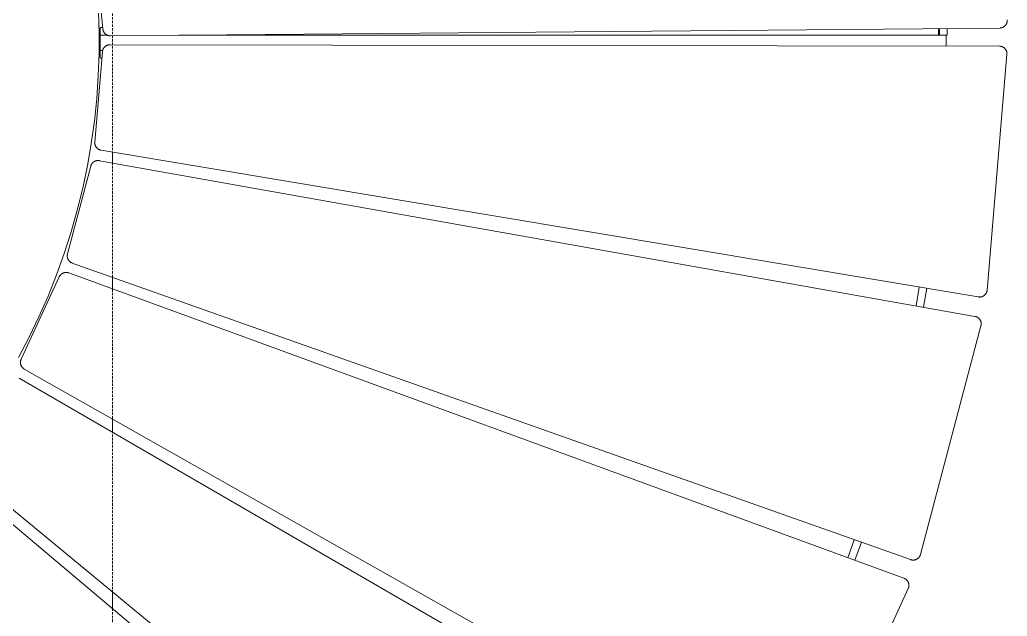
# Model space of a CAD drawing. Header units: millimetres. Extents: x -263 to 4879, y -277 to 2995.
# Drawn here: x 1054 to 1573, y 243 to 556 of the extents above; entities that cross this region are included whole.
import ezdxf

# ---------------------------------------------------------------- set-up
doc = ezdxf.new("R2010")
doc.units = ezdxf.units.MM
doc.linetypes.add('HIDDEN', pattern=[1.905, 1.27, -0.635])
doc.layers.add('ZANO_R', color=7, linetype='Continuous', lineweight=0)
doc.layers.add('ZANO_R_przerywana', color=7, linetype='HIDDEN', lineweight=0)

msp = doc.modelspace()

# ---------------------------------------------------------------- linework, layer by layer
at = {"layer": 'ZANO_R'}
for p, q in [((1093.69, 599.08), (1098.01, 551.65)), ((1095.72, 560.85), (1096.1, 549.2)), ((1572.32, 554.45), (1572.38, 554.57)), ((1572.38, 554.57), (1572.43, 554.7)), ((1572.43, 554.7), (1572.47, 554.83)), ((1572.47, 554.83), (1572.51, 554.96)), ((1572.51, 554.96), (1572.55, 555.09)), ((1572.55, 555.09), (1572.58, 555.22)), ((1572.58, 555.22), (1572.61, 555.36)), ((1572.61, 555.36), (1572.63, 555.49)), ((1572.63, 555.49), (1572.65, 555.63)), ((1572.65, 555.63), (1572.66, 555.76)), ((1572.67, 556.31), (1572.66, 556.45)), ((1572.66, 555.76), (1572.67, 555.9)), ((1572.67, 556.17), (1572.67, 556.31)), ((1572.67, 556.04), (1572.67, 556.17)), ((1572.67, 555.9), (1572.67, 556.04)), ((1096.67, 552.32), (1096.67, 548.32)), ((1096.67, 552.32), (1097.95, 552.32)), ((1098.03, 551.51), (1098.01, 551.65)), ((1098.05, 551.37), (1098.03, 551.51)), ((1098.07, 551.24), (1098.05, 551.37)), ((1098.1, 551.1), (1098.07, 551.24)), ((1098.14, 550.97), (1098.1, 551.1)), ((1098.17, 550.83), (1098.14, 550.97)), ((1098.22, 550.7), (1098.17, 550.83)), ((1098.26, 550.57), (1098.22, 550.7)), ((1098.32, 550.44), (1098.26, 550.57)), ((1098.37, 550.32), (1098.32, 550.44)), ((1098.43, 550.19), (1098.37, 550.32)), ((1098.5, 550.07), (1098.43, 550.19)), ((1098.57, 549.95), (1098.5, 550.07)), ((1098.64, 549.83), (1098.57, 549.95)), ((1098.72, 549.72), (1098.64, 549.83)), ((1098.8, 549.61), (1098.72, 549.72)), ((1098.89, 549.5), (1098.8, 549.61)), ((1098.97, 549.39), (1098.89, 549.5)), ((1099.07, 549.29), (1098.97, 549.39)), ((1102.03, 548.01), (1568.71, 552.08)), ((1536.67, 548.32), (1536.67, 551.8)), ((1537.13, 548.32), (1537.1, 551.81)), ((1541.13, 548.32), (1541.1, 551.84)), ((1568.71, 552.08), (1568.82, 552.09)), ((1568.82, 552.09), (1568.93, 552.09)), ((1568.93, 552.09), (1569.04, 552.1)), ((1569.04, 552.1), (1569.17, 552.11)), ((1569.17, 552.11), (1569.31, 552.13)), ((1569.31, 552.13), (1569.44, 552.16)), ((1569.44, 552.16), (1569.58, 552.19)), ((1569.58, 552.19), (1569.71, 552.22)), ((1569.71, 552.22), (1569.84, 552.26)), ((1569.84, 552.26), (1569.97, 552.3)), ((1569.97, 552.3), (1570.1, 552.35)), ((1570.1, 552.35), (1570.23, 552.4)), ((1570.23, 552.4), (1570.35, 552.45)), ((1570.35, 552.45), (1570.47, 552.51)), ((1570.47, 552.51), (1570.59, 552.57)), ((1570.59, 552.57), (1570.71, 552.64)), ((1570.71, 552.64), (1570.83, 552.71)), ((1570.83, 552.71), (1570.94, 552.79)), ((1570.94, 552.79), (1571.05, 552.87)), ((1571.05, 552.87), (1571.16, 552.95)), ((1571.16, 552.95), (1571.27, 553.04)), ((1571.27, 553.04), (1571.37, 553.13)), ((1571.37, 553.13), (1571.47, 553.22)), ((1571.47, 553.22), (1571.57, 553.32)), ((1571.57, 553.32), (1571.66, 553.42)), ((1571.66, 553.42), (1571.75, 553.52)), ((1571.75, 553.52), (1571.83, 553.63)), ((1571.83, 553.63), (1571.92, 553.74)), ((1571.92, 553.74), (1571.99, 553.85)), ((1571.99, 553.85), (1572.07, 553.97)), ((1572.07, 553.97), (1572.14, 554.08)), ((1572.14, 554.08), (1572.2, 554.2)), ((1572.2, 554.2), (1572.27, 554.32)), ((1572.27, 554.32), (1572.32, 554.45)), ((1096.13, 544.06), (1096.1, 549.2)), ((1096.1, 548.97), (1096.14, 546.8)), ((1096.11, 548.61), (1096.12, 547.74)), ((1096.11, 548.32), (1096.67, 548.32)), ((1096.14, 546.8), (1096.14, 544.32)), ((1096.14, 546.8), (1096.14, 543.83)), ((1096.14, 544.3), (1096.14, 544)), ((1096.67, 540.32), (1096.67, 548.32)), ((1096.67, 548.32), (1100.44, 548.32)), ((1099.16, 549.19), (1099.07, 549.29)), ((1099.26, 549.09), (1099.16, 549.19)), ((1099.36, 549), (1099.26, 549.09)), ((1099.47, 548.91), (1099.36, 549)), ((1099.58, 548.82), (1099.47, 548.91)), ((1099.69, 548.74), (1099.58, 548.82)), ((1099.81, 548.66), (1099.69, 548.74)), ((1099.92, 548.59), (1099.81, 548.66)), ((1100.04, 548.52), (1099.92, 548.59)), ((1100.16, 548.46), (1100.04, 548.52)), ((1100.29, 548.39), (1100.16, 548.46)), ((1100.41, 548.34), (1100.29, 548.39)), ((1100.54, 548.28), (1100.41, 548.34)), ((1100.67, 548.24), (1100.54, 548.28)), ((1100.8, 548.19), (1100.67, 548.24)), ((1100.94, 548.15), (1100.8, 548.19)), ((1101.07, 548.12), (1100.94, 548.15)), ((1101.21, 548.09), (1101.07, 548.12)), ((1101.34, 548.06), (1101.21, 548.09)), ((1101.48, 548.04), (1101.34, 548.06)), ((1101.62, 548.03), (1101.48, 548.04)), ((1101.76, 548.02), (1101.62, 548.03)), ((1101.89, 548.01), (1101.76, 548.02)), ((1102.03, 548.01), (1101.89, 548.01)), ((1137.98, 548.32), (1537.13, 548.32)), ((1541.13, 548.32), (1537.13, 548.32)), ((1540.67, 542.61), (1540.67, 548.32)), ((1097.83, 539.64), (1093.85, 492.18)), ((1096.09, 538.92), (1096.13, 544.06)), ((1096.14, 541.32), (1096.09, 539.19)), ((1096.09, 539.21), (1096.09, 539.09)), ((1096.11, 540.47), (1096.1, 539.56)), ((1096.61, 540.32), (1096.11, 540.32)), ((1096.13, 543.96), (1096.13, 544.03)), ((1096.14, 543.88), (1096.13, 543.96)), ((1096.14, 543.8), (1096.14, 543.88)), ((1096.14, 543.8), (1096.14, 541.32)), ((1096.61, 540.32), (1096.61, 536.32)), ((1096.61, 540.32), (1096.62, 540.32)), ((1097.95, 540.32), (1096.62, 540.32)), ((1097.84, 539.78), (1097.83, 539.64)), ((1097.86, 539.92), (1097.84, 539.78)), ((1097.88, 540.05), (1097.86, 539.92)), ((1097.91, 540.19), (1097.88, 540.05)), ((1097.95, 540.32), (1097.91, 540.19)), ((1097.98, 540.46), (1097.95, 540.32)), ((1098.03, 540.59), (1097.98, 540.46)), ((1098.07, 540.72), (1098.03, 540.59)), ((1098.12, 540.85), (1098.07, 540.72)), ((1098.18, 540.97), (1098.12, 540.85)), ((1098.24, 541.1), (1098.18, 540.97)), ((1098.3, 541.22), (1098.24, 541.1)), ((1098.37, 541.34), (1098.3, 541.22)), ((1098.44, 541.46), (1098.37, 541.34)), ((1098.52, 541.57), (1098.44, 541.46)), ((1098.6, 541.69), (1098.52, 541.57)), ((1098.69, 541.8), (1098.6, 541.69)), ((1098.77, 541.9), (1098.69, 541.8)), ((1098.86, 542.01), (1098.77, 541.9)), ((1098.96, 542.11), (1098.86, 542.01)), ((1099.06, 542.21), (1098.96, 542.11)), ((1099.16, 542.3), (1099.06, 542.21)), ((1099.27, 542.39), (1099.16, 542.3)), ((1099.37, 542.48), (1099.27, 542.39)), ((1099.49, 542.56), (1099.37, 542.48)), ((1099.6, 542.64), (1099.49, 542.56)), ((1099.72, 542.71), (1099.6, 542.64)), ((1099.84, 542.78), (1099.72, 542.71)), ((1099.96, 542.85), (1099.84, 542.78)), ((1100.08, 542.91), (1099.96, 542.85)), ((1100.21, 542.97), (1100.08, 542.91)), ((1100.33, 543.02), (1100.21, 542.97)), ((1100.46, 543.07), (1100.33, 543.02)), ((1100.59, 543.12), (1100.46, 543.07)), ((1100.73, 543.16), (1100.59, 543.12)), ((1100.86, 543.19), (1100.73, 543.16)), ((1101, 543.22), (1100.86, 543.19)), ((1101.13, 543.25), (1101, 543.22)), ((1101.27, 543.27), (1101.13, 543.25)), ((1101.41, 543.29), (1101.27, 543.27)), ((1101.54, 543.3), (1101.41, 543.29)), ((1101.68, 543.3), (1101.54, 543.3)), ((1101.82, 543.31), (1101.68, 543.3)), ((1568.52, 542.57), (1101.82, 543.31)), ((1568.62, 542.57), (1568.52, 542.57)), ((1568.73, 542.56), (1568.62, 542.57)), ((1568.84, 542.56), (1568.73, 542.56)), ((1568.84, 542.56), (1568.98, 542.54)), ((1568.98, 542.54), (1569.11, 542.52)), ((1569.11, 542.52), (1569.25, 542.5)), ((1569.25, 542.5), (1569.38, 542.47)), ((1569.38, 542.47), (1569.52, 542.44)), ((1569.52, 542.44), (1569.65, 542.4)), ((1569.65, 542.4), (1569.78, 542.36)), ((1569.78, 542.36), (1569.91, 542.32)), ((1569.91, 542.32), (1570.03, 542.27)), ((1570.03, 542.27), (1570.16, 542.21)), ((1570.16, 542.21), (1570.28, 542.16)), ((1570.28, 542.16), (1570.4, 542.09)), ((1570.4, 542.09), (1570.52, 542.03)), ((1570.52, 542.03), (1570.64, 541.95)), ((1570.64, 541.95), (1570.75, 541.88)), ((1570.75, 541.88), (1570.87, 541.8)), ((1570.87, 541.8), (1570.97, 541.72)), ((1570.97, 541.72), (1571.08, 541.63)), ((1571.08, 541.63), (1571.18, 541.54)), ((1571.18, 541.54), (1571.28, 541.45)), ((1571.28, 541.45), (1571.38, 541.35)), ((1571.38, 541.35), (1571.47, 541.25)), ((1571.47, 541.25), (1571.56, 541.15)), ((1571.56, 541.15), (1571.65, 541.05)), ((1571.65, 541.05), (1571.73, 540.94)), ((1571.73, 540.94), (1571.81, 540.83)), ((1571.81, 540.83), (1571.89, 540.71)), ((1571.89, 540.71), (1571.96, 540.6)), ((1571.96, 540.6), (1572.03, 540.48)), ((1572.03, 540.48), (1572.09, 540.35)), ((1572.09, 540.35), (1572.15, 540.23)), ((1572.15, 540.23), (1572.2, 540.11)), ((1572.2, 540.11), (1572.25, 539.98)), ((1572.25, 539.98), (1572.3, 539.85)), ((1572.3, 539.85), (1572.34, 539.72)), ((1572.34, 539.72), (1572.38, 539.59)), ((1572.38, 539.59), (1572.41, 539.46)), ((1572.41, 539.46), (1572.44, 539.32)), ((1572.44, 539.32), (1572.46, 539.19)), ((1572.46, 539.19), (1572.48, 539.05)), ((1572.48, 539.05), (1572.49, 538.92)), ((1096.09, 538.92), (1095.68, 527.01)), ((1097.55, 536.32), (1096.61, 536.32)), ((1562.11, 414.48), (1572.49, 538.24)), ((1572.49, 538.92), (1572.5, 538.78)), ((1572.5, 538.37), (1572.49, 538.24)), ((1572.5, 538.78), (1572.51, 538.64)), ((1572.51, 538.51), (1572.5, 538.37)), ((1572.51, 538.64), (1572.51, 538.51)), ((1095.68, 527.01), (1094.86, 515.12)), ((1094.86, 515.12), (1093.63, 503.26)), ((1093.63, 503.26), (1091.99, 491.45)), ((1091.99, 491.45), (1089.94, 479.7)), ((1093.83, 491.9), (1093.84, 492.04)), ((1093.83, 491.76), (1093.83, 491.9)), ((1093.84, 491.62), (1093.83, 491.76)), ((1093.84, 492.04), (1093.85, 492.18)), ((1093.85, 491.48), (1093.84, 491.62)), ((1093.86, 491.35), (1093.85, 491.48)), ((1093.88, 491.21), (1093.86, 491.35)), ((1093.91, 491.07), (1093.88, 491.21)), ((1093.94, 490.94), (1093.91, 491.07)), ((1093.97, 490.8), (1093.94, 490.94)), ((1094.01, 490.67), (1093.97, 490.8)), ((1094.05, 490.54), (1094.01, 490.67)), ((1094.1, 490.41), (1094.05, 490.54)), ((1094.15, 490.28), (1094.1, 490.41)), ((1094.21, 490.15), (1094.15, 490.28)), ((1094.27, 490.03), (1094.21, 490.15)), ((1094.33, 489.91), (1094.27, 490.03)), ((1094.4, 489.79), (1094.33, 489.91)), ((1094.47, 489.67), (1094.4, 489.79)), ((1094.55, 489.55), (1094.47, 489.67)), ((1094.63, 489.44), (1094.55, 489.55)), ((1094.72, 489.33), (1094.63, 489.44)), ((1094.81, 489.23), (1094.72, 489.33)), ((1094.9, 489.12), (1094.81, 489.23)), ((1094.99, 489.02), (1094.9, 489.12)), ((1095.09, 488.93), (1094.99, 489.02)), ((1095.2, 488.83), (1095.09, 488.93)), ((1095.3, 488.74), (1095.2, 488.83)), ((1095.41, 488.66), (1095.3, 488.74)), ((1095.52, 488.58), (1095.41, 488.66)), ((1095.64, 488.5), (1095.52, 488.58)), ((1095.75, 488.42), (1095.64, 488.5)), ((1095.87, 488.35), (1095.75, 488.42)), ((1096, 488.29), (1095.87, 488.35)), ((1096.12, 488.23), (1096, 488.29)), ((1096.25, 488.17), (1096.12, 488.23)), ((1096.37, 488.12), (1096.25, 488.17)), ((1096.5, 488.07), (1096.37, 488.12)), ((1096.63, 488.03), (1096.5, 488.07)), ((1096.77, 487.99), (1096.63, 488.03)), ((1096.9, 487.95), (1096.77, 487.99)), ((1097.04, 487.92), (1096.9, 487.95)), ((1097.17, 487.9), (1097.04, 487.92)), ((1097.17, 487.9), (1557.47, 410.87)), ((1093.55, 481.97), (1093.44, 481.9)), ((1093.68, 482.04), (1093.55, 481.97)), ((1093.8, 482.1), (1093.68, 482.04)), ((1093.93, 482.16), (1093.8, 482.1)), ((1094.05, 482.21), (1093.93, 482.16)), ((1094.18, 482.26), (1094.05, 482.21)), ((1094.31, 482.31), (1094.18, 482.26)), ((1094.45, 482.35), (1094.31, 482.31)), ((1094.58, 482.38), (1094.45, 482.35)), ((1094.72, 482.41), (1094.58, 482.38)), ((1094.85, 482.44), (1094.72, 482.41)), ((1094.99, 482.46), (1094.85, 482.44)), ((1095.13, 482.48), (1094.99, 482.46)), ((1095.26, 482.49), (1095.13, 482.48)), ((1095.4, 482.49), (1095.26, 482.49)), ((1095.54, 482.5), (1095.4, 482.49)), ((1095.68, 482.49), (1095.54, 482.5)), ((1095.82, 482.49), (1095.68, 482.49)), ((1095.96, 482.47), (1095.82, 482.49)), ((1096.09, 482.46), (1095.96, 482.47)), ((1096.23, 482.43), (1096.09, 482.46)), ((1555.71, 400.67), (1096.23, 482.43)), ((1103.13, 481.21), (1103.13, 486.9)), ((1091.66, 479.52), (1079.5, 433.47)), ((1089.94, 479.7), (1087.49, 468.04)), ((1091.7, 479.65), (1091.66, 479.52)), ((1091.74, 479.78), (1091.7, 479.65)), ((1091.79, 479.91), (1091.74, 479.78)), ((1091.84, 480.04), (1091.79, 479.91)), ((1091.9, 480.17), (1091.84, 480.04)), ((1091.96, 480.29), (1091.9, 480.17)), ((1092.02, 480.42), (1091.96, 480.29)), ((1092.09, 480.54), (1092.02, 480.42)), ((1092.16, 480.65), (1092.09, 480.54)), ((1092.24, 480.77), (1092.16, 480.65)), ((1092.32, 480.88), (1092.24, 480.77)), ((1092.4, 480.99), (1092.32, 480.88)), ((1092.49, 481.1), (1092.4, 480.99)), ((1092.58, 481.2), (1092.49, 481.1)), ((1092.68, 481.3), (1092.58, 481.2)), ((1092.78, 481.4), (1092.68, 481.3)), ((1092.88, 481.49), (1092.78, 481.4)), ((1092.98, 481.58), (1092.88, 481.49)), ((1093.09, 481.67), (1092.98, 481.58)), ((1093.2, 481.75), (1093.09, 481.67)), ((1093.32, 481.83), (1093.2, 481.75)), ((1093.44, 481.9), (1093.32, 481.83)), ((1087.49, 468.04), (1084.63, 456.46)), ((1084.63, 456.46), (1081.38, 444.99)), ((1081.38, 444.99), (1077.73, 433.64)), ((1077.73, 433.64), (1073.7, 422.42)), ((1079.37, 432.65), (1079.38, 432.78)), ((1079.37, 432.51), (1079.37, 432.65)), ((1079.37, 432.37), (1079.37, 432.51)), ((1079.37, 432.23), (1079.37, 432.37)), ((1079.38, 432.09), (1079.37, 432.23)), ((1079.38, 432.78), (1079.39, 432.92)), ((1079.4, 431.95), (1079.38, 432.09)), ((1079.39, 432.92), (1079.41, 433.06)), ((1079.41, 431.82), (1079.4, 431.95)), ((1079.41, 433.06), (1079.44, 433.2)), ((1079.44, 431.68), (1079.41, 431.82)), ((1079.44, 433.2), (1079.47, 433.33)), ((1079.47, 431.55), (1079.44, 431.68)), ((1079.47, 433.33), (1079.5, 433.47)), ((1079.5, 431.41), (1079.47, 431.55)), ((1079.54, 431.28), (1079.5, 431.41)), ((1079.58, 431.15), (1079.54, 431.28)), ((1079.63, 431.02), (1079.58, 431.15)), ((1079.68, 430.89), (1079.63, 431.02)), ((1079.74, 430.76), (1079.68, 430.89)), ((1079.8, 430.64), (1079.74, 430.76)), ((1079.86, 430.51), (1079.8, 430.64)), ((1079.93, 430.39), (1079.86, 430.51)), ((1080, 430.28), (1079.93, 430.39)), ((1080.08, 430.16), (1080, 430.28)), ((1080.16, 430.05), (1080.08, 430.16)), ((1080.25, 429.94), (1080.16, 430.05)), ((1080.34, 429.83), (1080.25, 429.94)), ((1080.43, 429.73), (1080.34, 429.83)), ((1080.52, 429.63), (1080.43, 429.73)), ((1080.62, 429.53), (1080.52, 429.63)), ((1080.72, 429.44), (1080.62, 429.53)), ((1080.83, 429.35), (1080.72, 429.44)), ((1080.94, 429.26), (1080.83, 429.35)), ((1081.05, 429.18), (1080.94, 429.26)), ((1081.16, 429.1), (1081.05, 429.18)), ((1081.28, 429.03), (1081.16, 429.1)), ((1081.4, 428.96), (1081.28, 429.03)), ((1081.52, 428.89), (1081.4, 428.96)), ((1081.65, 428.83), (1081.52, 428.89)), ((1081.77, 428.78), (1081.65, 428.83)), ((1081.9, 428.72), (1081.77, 428.78)), ((1082.03, 428.67), (1081.9, 428.72)), ((1082.03, 428.67), (1521.96, 272.89)), ((1075.15, 421.38), (1055.17, 378.14)), ((1073.7, 422.42), (1069.27, 411.35)), ((1075.21, 421.5), (1075.15, 421.38)), ((1075.27, 421.63), (1075.21, 421.5)), ((1075.34, 421.75), (1075.27, 421.63)), ((1075.41, 421.86), (1075.34, 421.75)), ((1075.49, 421.98), (1075.41, 421.86)), ((1075.57, 422.09), (1075.49, 421.98)), ((1075.66, 422.2), (1075.57, 422.09)), ((1075.75, 422.31), (1075.66, 422.2)), ((1075.84, 422.41), (1075.75, 422.31)), ((1075.93, 422.51), (1075.84, 422.41)), ((1076.03, 422.61), (1075.93, 422.51)), ((1076.13, 422.7), (1076.03, 422.61)), ((1076.24, 422.79), (1076.13, 422.7)), ((1076.35, 422.88), (1076.24, 422.79)), ((1076.46, 422.96), (1076.35, 422.88)), ((1076.57, 423.04), (1076.46, 422.96)), ((1076.69, 423.11), (1076.57, 423.04)), ((1076.81, 423.18), (1076.69, 423.11)), ((1076.93, 423.25), (1076.81, 423.18)), ((1077.06, 423.31), (1076.93, 423.25)), ((1077.18, 423.37), (1077.06, 423.31)), ((1077.31, 423.42), (1077.18, 423.37)), ((1077.44, 423.47), (1077.31, 423.42)), ((1077.57, 423.51), (1077.44, 423.47)), ((1077.7, 423.55), (1077.57, 423.51)), ((1077.84, 423.59), (1077.7, 423.55)), ((1077.97, 423.62), (1077.84, 423.59)), ((1078.11, 423.64), (1077.97, 423.62)), ((1078.24, 423.67), (1078.11, 423.64)), ((1078.38, 423.68), (1078.24, 423.67)), ((1078.52, 423.69), (1078.38, 423.68)), ((1078.66, 423.7), (1078.52, 423.69)), ((1078.8, 423.7), (1078.66, 423.7)), ((1078.94, 423.7), (1078.8, 423.7)), ((1079.07, 423.69), (1078.94, 423.7)), ((1079.21, 423.68), (1079.07, 423.69)), ((1079.35, 423.66), (1079.21, 423.68)), ((1079.49, 423.64), (1079.35, 423.66)), ((1079.62, 423.61), (1079.49, 423.64)), ((1079.76, 423.58), (1079.62, 423.61)), ((1079.89, 423.54), (1079.76, 423.58)), ((1080.02, 423.5), (1079.89, 423.54)), ((1080.15, 423.46), (1080.02, 423.5)), ((1518.45, 263.15), (1080.15, 423.46)), ((1103.13, 415.05), (1103.13, 421.2)), ((1526.52, 416.05), (1524.81, 406.17)), ((1530.46, 415.39), (1528.75, 405.46)), ((1069.27, 411.35), (1064.47, 400.44)), ((1557.47, 410.87), (1557.58, 410.85)), ((1557.58, 410.85), (1557.68, 410.84)), ((1557.68, 410.84), (1557.79, 410.83)), ((1557.79, 410.83), (1557.93, 410.82)), ((1557.93, 410.82), (1558.07, 410.82)), ((1558.07, 410.82), (1558.2, 410.82)), ((1558.2, 410.82), (1558.34, 410.82)), ((1558.34, 410.82), (1558.48, 410.83)), ((1558.48, 410.83), (1558.61, 410.84)), ((1558.61, 410.84), (1558.75, 410.86)), ((1558.75, 410.86), (1558.88, 410.89)), ((1558.88, 410.89), (1559.01, 410.91)), ((1559.01, 410.91), (1559.15, 410.95)), ((1559.15, 410.95), (1559.28, 410.98)), ((1559.28, 410.98), (1559.41, 411.03)), ((1559.41, 411.03), (1559.54, 411.07)), ((1559.54, 411.07), (1559.66, 411.12)), ((1559.66, 411.12), (1559.79, 411.18)), ((1559.79, 411.18), (1559.91, 411.24)), ((1559.91, 411.24), (1560.03, 411.3)), ((1560.03, 411.3), (1560.15, 411.37)), ((1560.15, 411.37), (1560.27, 411.44)), ((1560.27, 411.44), (1560.38, 411.51)), ((1560.38, 411.51), (1560.49, 411.59)), ((1560.49, 411.59), (1560.6, 411.67)), ((1560.6, 411.67), (1560.71, 411.76)), ((1560.71, 411.76), (1560.81, 411.85)), ((1560.81, 411.85), (1560.91, 411.94)), ((1560.91, 411.94), (1561.01, 412.04)), ((1561.01, 412.04), (1561.1, 412.14)), ((1561.1, 412.14), (1561.19, 412.24)), ((1561.19, 412.24), (1561.28, 412.35)), ((1561.28, 412.35), (1561.36, 412.46)), ((1561.36, 412.46), (1561.44, 412.57)), ((1561.44, 412.57), (1561.51, 412.68)), ((1561.51, 412.68), (1561.58, 412.8)), ((1561.58, 412.8), (1561.65, 412.92)), ((1561.65, 412.92), (1561.71, 413.04)), ((1561.71, 413.04), (1561.77, 413.17)), ((1561.77, 413.17), (1561.83, 413.29)), ((1561.83, 413.29), (1561.88, 413.42)), ((1561.88, 413.42), (1561.92, 413.55)), ((1561.92, 413.55), (1561.96, 413.68)), ((1561.96, 413.68), (1562, 413.81)), ((1562, 413.81), (1562.03, 413.94)), ((1562.03, 413.94), (1562.06, 414.07)), ((1562.06, 414.07), (1562.08, 414.21)), ((1562.08, 414.21), (1562.1, 414.34)), ((1562.1, 414.34), (1562.11, 414.48)), ((1064.47, 400.44), (1059.3, 389.7)), ((1555.81, 400.65), (1555.71, 400.67)), ((1555.92, 400.62), (1555.81, 400.65)), ((1556.03, 400.6), (1555.92, 400.62)), ((1556.03, 400.6), (1556.16, 400.56)), ((1556.16, 400.56), (1556.29, 400.52)), ((1556.29, 400.52), (1556.42, 400.47)), ((1556.42, 400.47), (1556.54, 400.42)), ((1556.54, 400.42), (1556.67, 400.37)), ((1556.67, 400.37), (1556.79, 400.31)), ((1556.79, 400.31), (1556.91, 400.25)), ((1556.91, 400.25), (1557.03, 400.18)), ((1557.03, 400.18), (1557.15, 400.11)), ((1557.15, 400.11), (1557.26, 400.03)), ((1557.26, 400.03), (1557.37, 399.95)), ((1557.37, 399.95), (1557.48, 399.87)), ((1557.48, 399.87), (1557.59, 399.78)), ((1557.59, 399.78), (1557.69, 399.69)), ((1557.69, 399.69), (1557.79, 399.6)), ((1557.79, 399.6), (1557.89, 399.5)), ((1557.89, 399.5), (1557.98, 399.4)), ((1557.98, 399.4), (1558.07, 399.3)), ((1558.07, 399.3), (1558.16, 399.19)), ((1558.16, 399.19), (1558.24, 399.09)), ((1558.24, 399.09), (1558.32, 398.97)), ((1527.16, 275.64), (1558.87, 395.71)), ((1558.32, 398.97), (1558.39, 398.86)), ((1558.39, 398.86), (1558.46, 398.74)), ((1558.46, 398.74), (1558.53, 398.62)), ((1558.53, 398.62), (1558.59, 398.5)), ((1558.59, 398.5), (1558.65, 398.38)), ((1558.65, 398.38), (1558.7, 398.25)), ((1558.7, 398.25), (1558.75, 398.13)), ((1558.75, 398.13), (1558.8, 398)), ((1558.8, 398), (1558.84, 397.87)), ((1558.84, 397.87), (1558.88, 397.74)), ((1558.91, 395.84), (1558.87, 395.71)), ((1558.88, 397.74), (1558.91, 397.6)), ((1558.91, 397.6), (1558.94, 397.47)), ((1558.93, 395.97), (1558.91, 395.84)), ((1558.96, 396.11), (1558.93, 395.97)), ((1558.94, 397.47), (1558.96, 397.33)), ((1558.96, 397.33), (1558.98, 397.2)), ((1558.98, 396.24), (1558.96, 396.11)), ((1558.98, 397.2), (1558.99, 397.06)), ((1558.99, 396.38), (1558.98, 396.24)), ((1558.99, 397.06), (1559, 396.93)), ((1559, 396.52), (1558.99, 396.38)), ((1559, 396.93), (1559, 396.79)), ((1559, 396.79), (1559, 396.65)), ((1559, 396.65), (1559, 396.52)), ((1059.3, 389.7), (1053.75, 379.14)), ((1054.8, 376.53), (1054.81, 376.67)), ((1054.8, 376.39), (1054.8, 376.53)), ((1054.81, 376.25), (1054.8, 376.39)), ((1054.81, 376.67), (1054.82, 376.81)), ((1054.82, 376.12), (1054.81, 376.25)), ((1054.82, 376.81), (1054.83, 376.94)), ((1054.83, 375.98), (1054.82, 376.12)), ((1054.83, 376.94), (1054.85, 377.08)), ((1054.85, 375.84), (1054.83, 375.98)), ((1054.85, 377.08), (1054.88, 377.22)), ((1054.88, 375.7), (1054.85, 375.84)), ((1054.88, 377.22), (1054.9, 377.35)), ((1054.9, 375.57), (1054.88, 375.7)), ((1054.9, 377.35), (1054.94, 377.49)), ((1054.94, 375.43), (1054.9, 375.57)), ((1054.94, 377.49), (1054.98, 377.62)), ((1054.98, 375.3), (1054.94, 375.43)), ((1054.98, 377.62), (1055.02, 377.75)), ((1055.02, 375.17), (1054.98, 375.3)), ((1055.02, 377.75), (1055.07, 377.88)), ((1055.07, 375.04), (1055.02, 375.17)), ((1055.07, 377.88), (1055.12, 378.01)), ((1055.12, 374.91), (1055.07, 375.04)), ((1055.12, 378.01), (1055.17, 378.14)), ((1055.17, 374.78), (1055.12, 374.91)), ((1055.23, 374.66), (1055.17, 374.78)), ((1055.3, 374.54), (1055.23, 374.66)), ((1055.37, 374.42), (1055.3, 374.54)), ((1055.44, 374.3), (1055.37, 374.42)), ((1055.52, 374.18), (1055.44, 374.3)), ((1055.6, 374.07), (1055.52, 374.18)), ((1055.68, 373.96), (1055.6, 374.07)), ((1055.77, 373.85), (1055.68, 373.96)), ((1055.86, 373.75), (1055.77, 373.85)), ((1055.96, 373.65), (1055.86, 373.75)), ((1056.06, 373.55), (1055.96, 373.65)), ((1056.16, 373.46), (1056.06, 373.55)), ((1056.26, 373.37), (1056.16, 373.46)), ((1056.37, 373.28), (1056.26, 373.37)), ((1056.48, 373.2), (1056.37, 373.28)), ((1056.6, 373.12), (1056.48, 373.2)), ((1457.88, 134.18), (1054.08, 368.17)), ((1056.71, 373.05), (1056.6, 373.12)), ((1056.83, 372.98), (1056.71, 373.05)), ((1056.83, 372.98), (1463.02, 143.17)), ((1103.13, 339.74), (1103.13, 346.78)), ((1022.35, 322.51), (1382.46, 25.65)), ((1375.84, 17.7), (1018.8, 318.25)), ((1492.38, 283.36), (1488.98, 273.93)), ((1496.15, 282.03), (1492.74, 272.55)), ((1526.74, 274.63), (1526.81, 274.75)), ((1526.81, 274.75), (1526.87, 274.87)), ((1526.87, 274.87), (1526.93, 274.99)), ((1526.93, 274.99), (1526.98, 275.12)), ((1526.98, 275.12), (1527.03, 275.25)), ((1527.03, 275.25), (1527.08, 275.38)), ((1527.08, 275.38), (1527.12, 275.51)), ((1527.12, 275.51), (1527.16, 275.64)), ((1521.96, 272.89), (1522.06, 272.85)), ((1522.06, 272.85), (1522.16, 272.82)), ((1522.16, 272.82), (1522.27, 272.79)), ((1522.27, 272.79), (1522.4, 272.76)), ((1522.4, 272.76), (1522.54, 272.73)), ((1522.54, 272.73), (1522.67, 272.71)), ((1522.67, 272.71), (1522.81, 272.69)), ((1522.81, 272.69), (1522.94, 272.67)), ((1522.94, 272.67), (1523.08, 272.66)), ((1523.08, 272.66), (1523.21, 272.66)), ((1523.21, 272.66), (1523.35, 272.66)), ((1523.35, 272.66), (1523.49, 272.66)), ((1523.49, 272.66), (1523.62, 272.67)), ((1523.62, 272.67), (1523.76, 272.69)), ((1523.76, 272.69), (1523.9, 272.7)), ((1523.9, 272.7), (1524.03, 272.73)), ((1524.03, 272.73), (1524.16, 272.75)), ((1524.16, 272.75), (1524.3, 272.79)), ((1524.3, 272.79), (1524.43, 272.82)), ((1524.43, 272.82), (1524.56, 272.86)), ((1524.56, 272.86), (1524.69, 272.91)), ((1524.69, 272.91), (1524.81, 272.96)), ((1524.81, 272.96), (1524.94, 273.01)), ((1524.94, 273.01), (1525.06, 273.07)), ((1525.06, 273.07), (1525.18, 273.13)), ((1525.18, 273.13), (1525.3, 273.2)), ((1525.3, 273.2), (1525.42, 273.27)), ((1525.42, 273.27), (1525.54, 273.35)), ((1525.54, 273.35), (1525.65, 273.43)), ((1525.65, 273.43), (1525.76, 273.51)), ((1525.76, 273.51), (1525.86, 273.59)), ((1525.86, 273.59), (1525.97, 273.68)), ((1525.97, 273.68), (1526.07, 273.78)), ((1526.07, 273.78), (1526.16, 273.87)), ((1526.16, 273.87), (1526.26, 273.97)), ((1526.26, 273.97), (1526.35, 274.07)), ((1526.35, 274.07), (1526.43, 274.18)), ((1526.43, 274.18), (1526.51, 274.29)), ((1526.51, 274.29), (1526.59, 274.4)), ((1526.59, 274.4), (1526.67, 274.51)), ((1526.67, 274.51), (1526.74, 274.63)), ((1518.55, 263.11), (1518.45, 263.15)), ((1518.65, 263.07), (1518.55, 263.11)), ((1518.75, 263.02), (1518.65, 263.07)), ((1518.75, 263.02), (1518.88, 262.96)), ((1518.88, 262.96), (1519, 262.9)), ((1519, 262.9), (1519.12, 262.83)), ((1519.12, 262.83), (1519.23, 262.76)), ((1519.23, 262.76), (1519.35, 262.68)), ((1519.35, 262.68), (1519.46, 262.6)), ((1519.46, 262.6), (1519.57, 262.52)), ((1519.57, 262.52), (1519.67, 262.43)), ((1519.67, 262.43), (1519.77, 262.34)), ((1519.77, 262.34), (1519.87, 262.25)), ((1519.87, 262.25), (1519.97, 262.15)), ((1519.97, 262.15), (1520.06, 262.05)), ((1520.06, 262.05), (1520.15, 261.95)), ((1520.15, 261.95), (1520.24, 261.84)), ((1520.24, 261.84), (1520.32, 261.73)), ((1520.32, 261.73), (1520.4, 261.62)), ((1520.4, 261.62), (1520.47, 261.51)), ((1520.47, 261.51), (1520.54, 261.39)), ((1520.54, 261.39), (1520.61, 261.27)), ((1520.61, 261.27), (1520.67, 261.15)), ((1520.67, 261.15), (1520.73, 261.02)), ((1520.73, 261.02), (1520.78, 260.9)), ((1520.78, 260.9), (1520.83, 260.77)), ((1520.83, 260.77), (1520.88, 260.64)), ((1520.88, 260.64), (1520.92, 260.51)), ((1520.92, 260.51), (1520.95, 260.38)), ((1520.95, 260.38), (1520.98, 260.25)), ((1520.98, 260.25), (1521.01, 260.11)), ((1521.01, 260.11), (1521.03, 259.98)), ((1521.03, 259.98), (1521.05, 259.84)), ((1521.05, 259.84), (1521.06, 259.71)), ((1521.06, 259.71), (1521.07, 259.57)), ((1521.07, 259.16), (1521.06, 259.03)), ((1521.07, 259.57), (1521.08, 259.43)), ((1521.08, 259.3), (1521.07, 259.16)), ((1521.08, 259.43), (1521.08, 259.3)), ((1103.13, 247.26), (1103.13, 255.91)), ((1468.63, 144.97), (1520.71, 257.71)), ((1520.76, 257.84), (1520.71, 257.71)), ((1520.81, 257.96), (1520.76, 257.84)), ((1520.86, 258.09), (1520.81, 257.96)), ((1520.9, 258.22), (1520.86, 258.09)), ((1520.94, 258.35), (1520.9, 258.22)), ((1520.97, 258.49), (1520.94, 258.35)), ((1521, 258.62), (1520.97, 258.49)), ((1521.03, 258.75), (1521, 258.62)), ((1521.04, 258.89), (1521.03, 258.75)), ((1521.06, 259.03), (1521.04, 258.89))]:
    msp.add_line(p, q, dxfattribs=at)
at = {"layer": 'ZANO_R_przerywana'}
msp.add_line((1103.13, 219.32), (1103.13, 869.32), dxfattribs=at)

doc.saveas('drawing.dxf')
